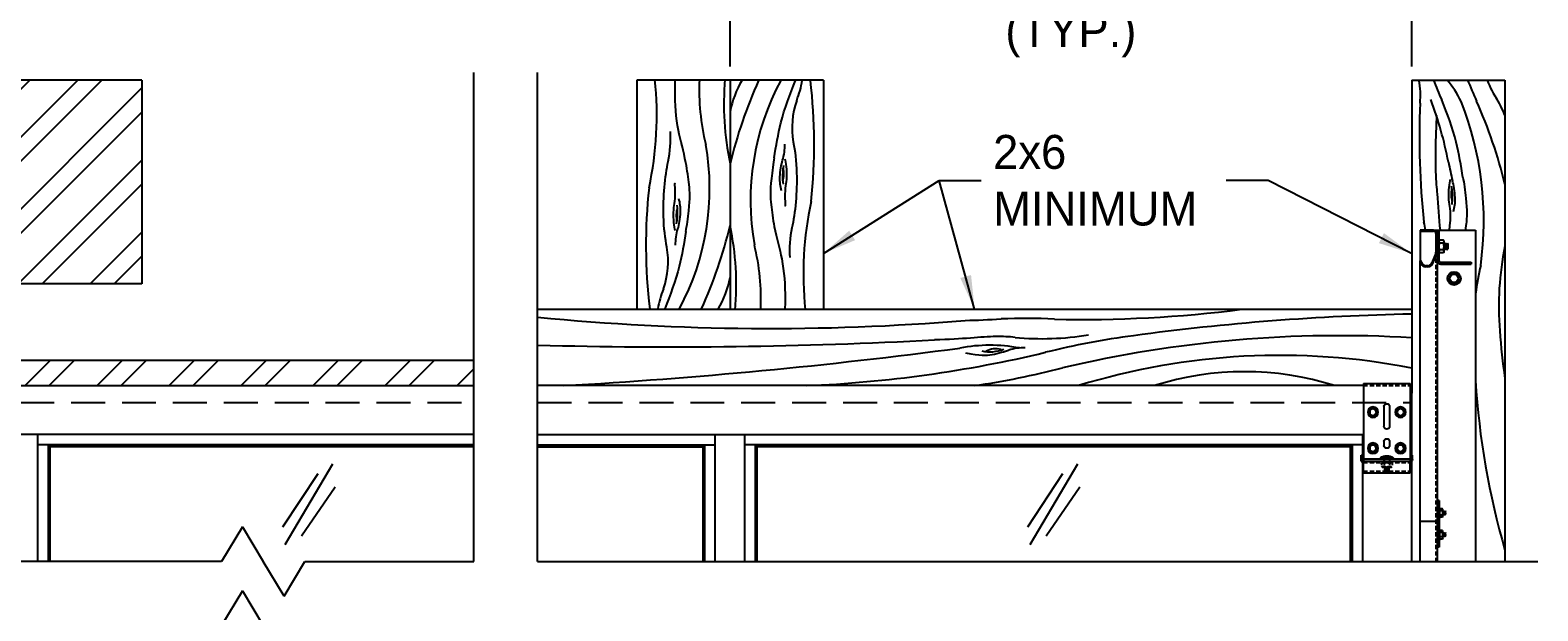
# Model space of a CAD drawing. Extents: x 541 to 3394, y 680 to 943.
# Drawn here: x 3123.3 to 3212.2, y 823.1 to 857.3 of the extents above; entities that cross this region are included whole.
import ezdxf

# ---------------------------------------------------------------- set-up
doc = ezdxf.new("R2010")
doc.units = 0
doc.header["$MEASUREMENT"] = 0
doc.linetypes.add('CENTER', pattern=[2, 1.25, -0.25, 0.25, -0.25])
doc.linetypes.add('HIDDEN', pattern=[0.375, 0.25, -0.125])
doc.layers.get('0').update_dxf_attribs({"linetype": 'CONTINUOUS'})
doc.layers.get('DEFPOINTS').update_dxf_attribs({"linetype": 'CONTINUOUS'})
for name, color, linetype in [('CENTERLINES', 5, 'CENTER'), ('HEAVY', 5, 'CONTINUOUS'), ('LIGHT', 1, 'CONTINUOUS'), ('MEDIUM', 2, 'CONTINUOUS'), ('RED', 1, 'CONTINUOUS'), ('SECTIONS', 2, 'CONTINUOUS'), ('SHAFT', 3, 'CONTINUOUS'), ('XLIGHT', 3, 'CONTINUOUS')]:
    doc.layers.add(name, color=color, linetype=linetype)
doc.dimstyles.get("Standard").update_dxf_attribs({"dimtxt": 2, "dimasz": 2, "dimexe": 0.7, "dimexo": 0.8, "dimgap": 0.7, "dimtad": 0, "dimtih": 1, "dimtoh": 1, "dimdec": 4, "dimzin": 0, "dimtxsty": 'STANDARD', "dimcen": 0.09, "dimazin": 3, "dimtfac": 1, "dimtdec": 4, "dimtofl": 0, "dimtmove": 0, "dimatfit": 3, "dimtolj": 1, "dimtzin": 0})

# ---------------------------------------------------------------- blocks, each defined once
blk = doc.blocks.new('*D4')
at = {"color": 0, "linetype": 'BYBLOCK'}
for p, q in [((3164.561, 855.174), (3164.561, 861.043)), ((3204.728, 855.174), (3204.728, 861.043)), ((3166.561, 860.343), (3170.611, 860.343)), ((3202.728, 860.343), (3198.678, 860.343))]:
    blk.add_line(p, q, dxfattribs=at)
for points in [[(3166.561, 860.676), (3166.561, 860.01), (3164.561, 860.343)], [(3202.728, 860.676), (3202.728, 860.01), (3204.728, 860.343)]]:
    blk.add_solid(points, dxfattribs=at)
at = {"layer": 'DEFPOINTS', "color": 0, "linetype": 'BYBLOCK'}
for p in [(3164.561, 860.343), (3164.561, 854.374), (3204.728, 854.374)]:
    blk.add_point(p, dxfattribs=at)
at = {"color": 0, "linetype": 'BYBLOCK', "insert": (3184.644, 860.343), "char_height": 2, "attachment_point": 5}
blk.add_mtext('\\A1;1/2 OF A WOOD\\PFRAMED OPENING\\P(TYP.)', dxfattribs=at)
blk = doc.blocks.new('*D7')
at = {"color": 0, "linetype": 'BYBLOCK'}
for p, q in [((3083.728, 854.975), (3083.728, 868.589)), ((3204.728, 855.174), (3204.728, 868.589)), ((3085.728, 867.889), (3122.893, 867.889)), ((3202.728, 867.889), (3165.626, 867.889))]:
    blk.add_line(p, q, dxfattribs=at)
for points in [[(3085.728, 868.223), (3085.728, 867.556), (3083.728, 867.889)], [(3202.728, 868.223), (3202.728, 867.556), (3204.728, 867.889)]]:
    blk.add_solid(points, dxfattribs=at)
at = {"layer": 'DEFPOINTS', "color": 0, "linetype": 'BYBLOCK'}
for p in [(3083.728, 867.889), (3083.728, 854.175), (3204.728, 854.374)]:
    blk.add_point(p, dxfattribs=at)
at = {"color": 0, "linetype": 'BYBLOCK', "insert": (3144.26, 867.889), "char_height": 2, "attachment_point": 5}
blk.add_mtext('\\A1;FINISHED OPENING WIDTH', dxfattribs=at)
blk = doc.blocks.new('A$C60CA6C77')
at = {"color": 2}
for p, q in [((1.14, 114.122), (1.02, 114.122)), ((1.14, 111.372), (1.02, 111.372))]:
    blk.add_line(p, q, dxfattribs=at)
at = {"layer": 'LIGHT', "color": 1}
for p, q in [((1.125, 129.412), (1.154, 129.463)), ((1.125, 128.756), (1.125, 129.412)), ((1.406, 129.463), (1.154, 129.463)), ((1.406, 129.273), (1.154, 129.273)), ((1.406, 128.895), (1.154, 128.895)), ((1.435, 129.412), (1.406, 129.463)), ((1.435, 128.756), (1.435, 129.412)), ((1.445, 129.272), (1.435, 129.258)), ((1.435, 129.104), (1.453, 128.931)), ((1.437, 128.931), (1.435, 128.951)), ((1.435, 128.928), (1.437, 128.931)), ((1.437, 128.931), (1.453, 128.931)), ((1.445, 129.272), (1.477, 128.897)), ((1.469, 129.238), (1.445, 129.272)), ((1.453, 128.931), (1.477, 128.897)), ((1.5, 128.931), (1.469, 129.238)), ((1.469, 129.238), (1.484, 129.238)), ((1.477, 128.897), (1.5, 128.931)), ((1.508, 129.272), (1.484, 129.238)), ((1.484, 129.238), (1.516, 128.931)), ((1.5, 128.931), (1.516, 128.931)), ((1.508, 129.272), (1.539, 128.897)), ((1.531, 129.238), (1.508, 129.272)), ((1.516, 128.931), (1.539, 128.897)), ((1.562, 128.931), (1.531, 129.238)), ((1.531, 129.238), (1.547, 129.238)), ((1.539, 128.897), (1.562, 128.931)), ((1.57, 129.272), (1.547, 129.238)), ((1.547, 129.238), (1.578, 128.931)), ((1.562, 128.931), (1.578, 128.931)), ((1.57, 129.272), (1.602, 128.897)), ((1.594, 129.238), (1.57, 129.272)), ((1.578, 128.931), (1.602, 128.897)), ((1.625, 128.931), (1.594, 129.238)), ((1.594, 129.238), (1.609, 129.238)), ((1.602, 128.897), (1.625, 128.931)), ((1.633, 129.272), (1.609, 129.238)), ((1.609, 129.238), (1.641, 128.931)), ((1.625, 128.931), (1.641, 128.931)), ((1.633, 129.272), (1.65, 129.062)), ((1.65, 129.246), (1.633, 129.272)), ((1.641, 128.931), (1.65, 128.917)), ((1.65, 129.246), (1.65, 128.917)), ((1.125, 128.756), (1.154, 128.705)), ((1.406, 128.705), (1.154, 128.705)), ((1.435, 128.756), (1.406, 128.705)), ((1.862, 127.479), (1.705, 127.206)), ((1.705, 127.206), (1.862, 126.932)), ((1.862, 127.479), (2.178, 127.479)), ((2.336, 127.206), (2.178, 127.479)), ((2.178, 126.932), (2.336, 127.206)), ((1.862, 126.932), (2.178, 126.932)), ((1.177, 113.7), (1.14, 113.7)), ((1.177, 113.075), (1.14, 113.075)), ((1.177, 113.075), (1.177, 113.7)), ((1.345, 113.64), (1.177, 113.64)), ((1.345, 113.513), (1.177, 113.513)), ((1.345, 113.261), (1.177, 113.261)), ((1.345, 113.135), (1.177, 113.135)), ((1.365, 113.606), (1.345, 113.64)), ((1.365, 113.168), (1.345, 113.135)), ((1.365, 113.168), (1.365, 113.606)), ((1.365, 113.504), (1.368, 113.512)), ((1.365, 113.409), (1.384, 113.296)), ((1.368, 113.296), (1.365, 113.318)), ((1.365, 113.288), (1.368, 113.296)), ((1.368, 113.512), (1.384, 113.478)), ((1.4, 113.262), (1.368, 113.512)), ((1.368, 113.296), (1.384, 113.296)), ((1.384, 113.478), (1.4, 113.478)), ((1.415, 113.296), (1.384, 113.478)), ((1.4, 113.262), (1.384, 113.296)), ((1.4, 113.478), (1.415, 113.512)), ((1.4, 113.478), (1.431, 113.296)), ((1.4, 113.262), (1.415, 113.296)), ((1.415, 113.512), (1.431, 113.478)), ((1.447, 113.262), (1.415, 113.512)), ((1.415, 113.296), (1.431, 113.296)), ((1.431, 113.478), (1.447, 113.478)), ((1.462, 113.296), (1.431, 113.478)), ((1.447, 113.262), (1.431, 113.296)), ((1.447, 113.478), (1.462, 113.512)), ((1.447, 113.478), (1.478, 113.296)), ((1.447, 113.262), (1.462, 113.296)), ((1.462, 113.512), (1.478, 113.478)), ((1.493, 113.262), (1.462, 113.512)), ((1.462, 113.296), (1.478, 113.296)), ((1.478, 113.478), (1.493, 113.478)), ((1.509, 113.296), (1.478, 113.478)), ((1.493, 113.262), (1.478, 113.296)), ((1.493, 113.478), (1.509, 113.512)), ((1.493, 113.478), (1.517, 113.342)), ((1.493, 113.262), (1.509, 113.296)), ((1.509, 113.512), (1.517, 113.495)), ((1.517, 113.45), (1.509, 113.512)), ((1.509, 113.296), (1.517, 113.296)), ((1.517, 113.296), (1.517, 113.495)), ((1.177, 112.418), (1.14, 112.418)), ((1.177, 111.793), (1.177, 112.418)), ((1.345, 112.358), (1.177, 112.358)), ((1.345, 112.232), (1.177, 112.232)), ((1.345, 111.98), (1.177, 111.98)), ((1.365, 112.325), (1.345, 112.358)), ((1.365, 111.887), (1.365, 112.325)), ((1.365, 112.223), (1.368, 112.231)), ((1.365, 112.128), (1.384, 112.015)), ((1.368, 112.015), (1.365, 112.037)), ((1.365, 112.007), (1.368, 112.015)), ((1.4, 111.981), (1.368, 112.231)), ((1.368, 112.231), (1.384, 112.197)), ((1.368, 112.015), (1.384, 112.015)), ((1.415, 112.015), (1.384, 112.197)), ((1.384, 112.197), (1.4, 112.197)), ((1.4, 111.981), (1.384, 112.015)), ((1.4, 112.197), (1.415, 112.231)), ((1.4, 112.197), (1.431, 112.015)), ((1.4, 111.981), (1.415, 112.015)), ((1.447, 111.981), (1.415, 112.231)), ((1.415, 112.231), (1.431, 112.197)), ((1.415, 112.015), (1.431, 112.015)), ((1.462, 112.015), (1.431, 112.197)), ((1.431, 112.197), (1.447, 112.197)), ((1.447, 111.981), (1.431, 112.015)), ((1.447, 112.197), (1.462, 112.231)), ((1.447, 112.197), (1.478, 112.015)), ((1.447, 111.981), (1.462, 112.015)), ((1.493, 111.981), (1.462, 112.231)), ((1.462, 112.231), (1.478, 112.197)), ((1.462, 112.015), (1.478, 112.015)), ((1.509, 112.015), (1.478, 112.197)), ((1.478, 112.197), (1.493, 112.197)), ((1.493, 111.981), (1.478, 112.015)), ((1.493, 112.197), (1.509, 112.231)), ((1.493, 112.197), (1.517, 112.06)), ((1.493, 111.981), (1.509, 112.015)), ((1.517, 112.168), (1.509, 112.231)), ((1.509, 112.231), (1.517, 112.214)), ((1.509, 112.015), (1.517, 112.015)), ((1.517, 112.015), (1.517, 112.214)), ((1.177, 111.793), (1.14, 111.793)), ((1.345, 111.853), (1.177, 111.853)), ((1.365, 111.887), (1.345, 111.853))]:
    blk.add_line(p, q, dxfattribs=at)
for radius in [0.391, 0.273, 0.241]:
    blk.add_circle((2.02, 127.206), radius, dxfattribs=at)
for centre, radius, start, end in [((1.541, 129.428), 0.416, 182.12184, 201.72471), ((1.752, 129.084), 0.627, 162.42253, 197.57747), ((1.541, 128.741), 0.416, 158.27529, 177.87816), ((1.019, 129.428), 0.416, 338.27529, 357.87816), ((0.808, 129.084), 0.627, 342.42253, 17.57747), ((1.019, 128.741), 0.416, 2.12184, 21.72471), ((1.087, 113.616), 0.277, 338.27529, 357.87816), ((0.933, 113.385), 0.432, 343.30599, 17.29197), ((1.087, 113.158), 0.277, 2.12184, 21.72471), ((1.087, 112.335), 0.277, 338.27529, 357.87816), ((0.933, 112.104), 0.432, 343.30599, 17.29197), ((1.087, 111.877), 0.277, 2.12184, 21.72471)]:
    blk.add_arc(centre, radius, start, end, dxfattribs=at)
at = {"layer": 'RED', "color": 1, "linetype": 'HIDDEN'}
blk.add_line((0.954, 128.753), (0.954, 110.527), dxfattribs=at)
at = {"layer": 'SHAFT', "color": 5}
for p, q in [((0.02, 130.046), (0.02, 129.98)), ((0.816, 130.046), (0.02, 130.046)), ((0.02, 129.98), (0.816, 129.98)), ((0.022, 129.98), (0.022, 128.24)), ((0.954, 129.842), (0.954, 128.752)), ((1.02, 129.842), (1.02, 128.753)), ((0.061, 128.256), (0, 128.231)), ((0, 128.231), (0.056, 128.092)), ((0, 128.231), (0, 110.527)), ((0.117, 128.117), (0.061, 128.256)), ((0.47, 127.954), (0.359, 127.954)), ((0.941, 128.685), (0.712, 128.117)), ((0.773, 128.092), (1.002, 128.66)), ((1.02, 128.753), (1.02, 110.527)), ((0.47, 127.888), (0.359, 127.888)), ((1.02, 112.888), (0, 112.888))]:
    blk.add_line(p, q, dxfattribs=at)
at = {"layer": 'SHAFT', "color": 2}
for p, q in [((0.916, 130.046), (0.916, 130.02)), ((0.916, 130.046), (3.291, 130.046)), ((3.291, 130.046), (3.291, 110.527)), ((1.02, 114.122), (1.02, 111.372)), ((1.14, 114.122), (1.14, 111.372))]:
    blk.add_line(p, q, dxfattribs=at)
at = {"layer": 'SHAFT', "color": 3}
for p, q in [((1.02, 130.046), (1.02, 128.255)), ((1.022, 130.046), (1.125, 130.046)), ((1.125, 130.046), (1.125, 128.255)), ((1.229, 128.151), (3.02, 128.151)), ((1.229, 128.046), (3.02, 128.046)), ((3.02, 128.151), (3.02, 128.046))]:
    blk.add_line(p, q, dxfattribs=at)
at = {"layer": 'SHAFT', "color": 5}
for centre, radius, start, end in [((0.816, 129.842), 0.204, 0, 90), ((0.816, 129.842), 0.138, 0, 90), ((0.359, 128.215), 0.327, 202, 270), ((0.359, 128.215), 0.261, 202, 270), ((0.47, 128.215), 0.261, 270, 338), ((0.47, 128.215), 0.327, 270, 338), ((0.775, 128.753), 0.179, 338, 0), ((0.775, 128.753), 0.245, 338, 360)]:
    blk.add_arc(centre, radius, start, end, dxfattribs=at)
at = {"layer": 'SHAFT', "color": 3}
for radius in [0.209, 0.105]:
    blk.add_arc((1.229, 128.255), radius, 180, 270, dxfattribs=at)
blk = doc.blocks.new('A$C6044527D')
h = blk.add_hatch()
h.set_pattern_fill('ANSI32', scale=8, style=0)
h.set_pattern_definition([(45, (-3076.703, -715.4857), (-2.1213203, 2.1213203), []), (45, (-3075.2887, -715.4857), (-2.1213203, 2.1213203), [])])
h.paths.add_polyline_path([(39.191, 138.888), (39.191, 126.888), (53.191, 126.888), (53.191, 138.888)])
h = blk.add_hatch()
h.set_pattern_fill('ANSI32', scale=8, style=0)
h.set_pattern_definition([(45, (-3103.1818, -756.8592), (-2.1213203, 2.1213203), []), (45, (-3101.7676, -756.8592), (-2.1213203, 2.1213203), [])])
h.paths.add_polyline_path([(7.025, 122.388), (7.025, 121.011), (8.837, 121.011), (8.837, 120.888), (9.837, 120.888), (9.837, 121.011), (12.587, 121.011), (12.587, 120.888), (72.756, 120.888), (72.756, 122.388)])
at = {"color": 7}
for p, q in [((53.191, 138.888), (39.191, 138.888)), ((93.358, 138.888), (82.358, 138.888)), ((82.358, 138.888), (82.358, 125.388)), ((87.858, 138.888), (87.858, 125.388)), ((93.358, 138.888), (93.358, 125.388)), ((128.025, 138.888), (133.525, 138.888)), ((128.025, 138.888), (128.025, 120.449)), ((53.191, 126.888), (39.191, 126.888))]:
    blk.add_line(p, q, dxfattribs=at)
for centre, radius, start, end in [((63.347, 136.817), 20.192, 347.76593, 5.95623), ((99.571, 138.314), 13.534, 177.4664, 193.75638), ((104.395, 137.462), 16.902, 174.99418, 191.92489), ((93.567, 135.926), 5.813, 149.35841, 169.14929), ((115.28, 127.299), 28.219, 155.806, 166.3479), ((104.006, 131.789), 14.944, 151.74021, 190.05027), ((86.45, 139.832), 5.748, 338.12989, 350.30403), ((61.568, 135.111), 31.25, 353.80333, 6.89703), ((123.823, 137.978), 4.719, 354.45782, 11.12504), ((198.196, 166.222), 74.105, 201.64463, 202.62586), ((125.106, 134.711), 6.525, 26.60451, 39.8069), ((254.375, 190.4), 133.403, 202.71424, 203.29164), ((138.43, 141.245), 6.411, 201.56985, 213.84861), ((108.002, 129.786), 22.594, 10.87958, 20.61446), ((129.025, 135.226), 4.759, 18.9714, 34.27545), ((96.416, 136.071), 4.906, 160.72372, 189.77061), ((175.52, 135.548), 47.041, 177.59463, 186.12921), ((113.131, 130.61), 19.144, 352.06464, 21.52042), ((106.103, 126.086), 28.219, 13.6521, 24.194), ((77.337, 135.475), 7.017, 348.67123, 3.06186), ((71.711, 132.488), 14.944, 331.74021, 10.05027), ((87.802, 135.103), 3.291, 343.32914, 0.2379), ((94.487, 133.199), 3.534, 169.33682, 187.10411), ((89.691, 133.363), 1.338, 341.82989, 14.2699), ((217.085, 152.316), 88.795, 191.871, 192.60019), ((114.148, 129.165), 31.25, 173.80333, 186.89703), ((131.692, 132.149), 1.338, 165.7301, 198.17011), ((126.896, 131.986), 3.534, 352.89589, 10.66318), ((81.229, 131.077), 3.534, 349.33682, 7.10411), ((112.369, 127.459), 20.192, 167.76593, 185.95623), ((86.026, 130.914), 1.338, 161.82989, 194.2699), ((87.915, 129.173), 3.291, 163.32914, 180.2379), ((60.437, 136.977), 28.219, 335.806, 346.3479), ((71.321, 126.815), 16.902, 354.99418, 11.92489), ((98.379, 128.802), 7.017, 168.67123, 183.06186), ((109.014, 126.246), 20.192, 10.84665, 12.23407), ((79.301, 128.205), 4.906, 340.72372, 9.77061), ((76.145, 125.962), 13.534, 357.4664, 13.75638), ((150.062, 125.601), 16.902, 168.07511, 185.00582), ((145.238, 124.749), 13.534, 166.24362, 173.41046), ((82.149, 128.351), 5.813, 329.35841, 349.14929), ((89.266, 124.444), 5.748, 158.12989, 170.30403), ((108.57, 198.947), 74.164, 268.76575, 277.3246), ((90.205, 264.192), 139.937, 264.38719, 274.71705), ((100.317, 184.24), 59.528, 271.34318, 273.38496), ((105.245, 93.598), 31.25, 86.83082, 92.59089), ((130.956, -19.032), 144.164, 91.16521, 97.70447), ((84.289, 417.148), 293.977, 268.48525, 273.04489), ((106.248, 140.535), 16.88, 264.56911, 279.2881), ((117.962, 76.189), 48.061, 97.57211, 103.86009), ((123.768, 52.684), 71.148, 86.5697, 103.26197), ((162.972, 125.864), 29.799, 183.3428, 188.80269), ((60.362, 431.678), 311.293, 273.25579, 277.57446), ((89.276, 194.613), 73.789, 272.39426, 283.45846), ((103.162, 113.693), 9.573, 79.49443, 100.6328), ((103.156, 125.066), 2.186, 257.74518, 292.33698), ((103.523, 121.968), 1.093, 73.89289, 122.35218), ((105.237, 119.832), 3.291, 89.7621, 106.67086), ((120.261, 82.291), 40.381, 78.91452, 107.09605), ((95.063, 169.965), 49.601, 278.33695, 284.45673), ((118.173, 104.132), 17.578, 72.41649, 107.58351), ((176.69, 123.823), 44.975, 183.36139, 196.3063)]:
    blk.add_arc(centre, radius, start, end, dxfattribs=at)
for points, knots in [([(85.259, 129.975), (85.308, 130.252), (85.522, 131.817), (85.474, 132.527), (85.231, 134.353), (84.717, 136.022), (84.599, 137.634), (84.62, 138.713), (84.643, 138.912)], [0.538114, 0.538114, 0.538114, 0.538114, 1.312351, 2.823541, 4.068814, 6.082626, 8.512173, 9.086518, 9.086518, 9.086518, 9.086518]), ([(90.457, 134.302), (90.57, 134.999), (90.823, 136.564), (91.383, 138.046), (91.712, 138.864)], [0, 0, 0, 0, 2.111829, 4.745006, 4.745006, 4.745006, 4.745006]), ([(131.049, 133.151), (130.937, 133.847), (130.684, 135.413), (130.123, 136.895), (129.795, 137.713)], [0, 0, 0, 0, 2.111829, 4.745006, 4.745006, 4.745006, 4.745006]), ([(129.479, 136.801), (129.371, 133.464), (129.547, 132.369), (129.621, 130.74), (129.701, 130.046)], [1.305331, 1.305331, 1.305331, 1.305331, 3.235464, 5.010255, 5.010255, 5.010255, 5.010255]), ([(91.581, 135.239), (91.684, 134.716), (91.878, 133.269), (91.704, 131.012), (91.499, 130.18)], [1.305331, 1.305331, 1.305331, 1.305331, 3.235464, 6.037137, 6.037137, 6.037137, 6.037137]), ([(90.457, 134.302), (90.408, 134.025), (90.194, 132.46), (90.243, 131.749), (90.485, 129.923), (91, 128.254), (91.117, 126.642), (91.096, 125.563), (91.074, 125.364)], [0.538114, 0.538114, 0.538114, 0.538114, 1.312351, 2.823541, 4.068814, 6.082626, 8.512173, 9.086518, 9.086518, 9.086518, 9.086518]), ([(91.082, 134.243), (91.154, 134.075), (91.256, 132.792), (91.04, 132.635), (91.116, 131.363), (91.116, 131.502)], [2.134544, 2.134544, 2.134544, 2.134544, 3.079509, 4.356892, 4.773987, 4.773987, 4.773987, 4.773987]), ([(84.136, 129.038), (84.032, 129.561), (83.839, 131.008), (84.012, 133.265), (84.217, 134.096)], [1.305331, 1.305331, 1.305331, 1.305331, 3.235464, 6.037137, 6.037137, 6.037137, 6.037137]), ([(90.895, 132.359), (90.826, 132.63), (90.74, 133.066), (90.881, 133.944), (90.954, 134.159)], [0, 0, 0, 0, 0.838498, 1.638959, 1.638959, 1.638959, 1.638959]), ([(84.634, 130.033), (84.563, 130.201), (84.46, 131.485), (84.677, 131.641), (84.6, 132.913), (84.6, 132.774)], [2.134544, 2.134544, 2.134544, 2.134544, 3.079509, 4.356892, 4.773987, 4.773987, 4.773987, 4.773987]), ([(130.3, 133.03), (130.229, 132.862), (130.127, 131.579), (130.326, 131.434), (130.282, 130.441), (130.233, 130.046)], [2.134544, 2.134544, 2.134544, 2.134544, 3.079509, 4.356892, 4.568853, 4.568853, 4.568853, 4.568853]), ([(130.488, 131.146), (130.557, 131.417), (130.643, 131.853), (130.502, 132.731), (130.429, 132.946)], [0, 0, 0, 0, 0.838498, 1.638959, 1.638959, 1.638959, 1.638959]), ([(131.049, 133.151), (131.098, 132.873), (131.313, 131.308), (131.277, 130.788), (131.208, 130.208), (131.196, 130.108)], [0.538114, 0.538114, 0.538114, 0.538114, 1.312351, 2.823541, 3.123209, 3.123209, 3.123209, 3.123209]), ([(84.821, 131.917), (84.89, 131.647), (84.976, 131.21), (84.835, 130.332), (84.762, 130.117)], [0, 0, 0, 0, 0.838498, 1.638959, 1.638959, 1.638959, 1.638959]), ([(85.259, 129.975), (85.146, 129.278), (84.893, 127.712), (84.333, 126.23), (84.004, 125.412)], [0, 0, 0, 0, 2.111829, 4.745006, 4.745006, 4.745006, 4.745006]), ([(104.65, 123.731), (104.281, 123.767), (103.141, 123.832), (101.587, 123.617), (99.905, 123.587)], [2.187183, 2.187183, 2.187183, 2.187183, 3.235464, 5.565763, 5.565763, 5.565763, 5.565763]), ([(101.736, 122.813), (102.629, 122.658), (103.212, 122.658), (104.078, 122.911), (104.293, 122.984)], [0, 0, 0, 0, 0.838498, 1.638959, 1.638959, 1.638959, 1.638959])]:
    blk.add_open_spline(points, degree=3, knots=knots, dxfattribs=at)
at = {"layer": 'SECTIONS', "color": 7, "ltscale": 16}
for p, q in [((133.525, 138.888), (133.525, 110.527)), ((76.518, 125.388), (128.025, 125.388))]:
    blk.add_line(p, q, dxfattribs=at)
at = {"layer": 'SHAFT', "color": 7, "linetype": 'CONTINUOUS', "ltscale": 8}
for p, q in [((53.191, 138.888), (53.191, 126.888)), ((7.025, 122.388), (72.756, 122.388))]:
    blk.add_line(p, q, dxfattribs=at)
at = {"layer": 'SHAFT', "color": 7, "linetype": 'HIDDEN', "ltscale": 8}
for p, q in [((7.025, 119.888), (72.756, 119.888)), ((76.518, 119.888), (128.025, 119.888))]:
    blk.add_line(p, q, dxfattribs=at)
blk = doc.blocks.new('A$C7B666D18')
at = {"layer": 'CENTERLINES', "color": 1, "linetype": 'CONTINUOUS'}
for p, q in [((70.165, 112.463), (70.165, 141.26)), ((73.927, 112.463), (73.927, 141.26)), ((56.527, 114.503), (55.298, 112.463)), ((56.527, 114.503), (57.755, 112.463)), ((55.298, 112.463), (0, 112.463)), ((58.984, 110.422), (57.755, 112.463)), ((58.984, 110.422), (60.212, 112.463)), ((60.212, 112.463), (70.165, 112.463)), ((73.927, 112.463), (132.87, 112.463)), ((56.527, 110.741), (55.298, 108.7)), ((56.527, 110.741), (57.755, 108.7))]:
    blk.add_line(p, q, dxfattribs=at)
blk = doc.blocks.new('A$C23422A5C')
at = {"layer": 'HEAVY', "color": 2}
for p, q in [((2.891, 5.25), (0.141, 5.25)), ((0.141, 5.25), (0.141, 0.687)), ((2.891, 5.25), (2.891, 0.687)), ((1.344, 3.891), (1.344, 2.734)), ((1.688, 3.891), (1.688, 2.734)), ((1.344, 1.828), (1.344, 1.609)), ((1.688, 1.828), (1.688, 1.609)), ((0.094, 1.031), (0, 1.031)), ((0, 0.781), (0, 1.031)), ((0.094, 0.75), (0.094, 1.031)), ((2.938, 0.75), (2.938, 1.031)), ((3.031, 1.031), (2.938, 1.031)), ((3.031, 0.781), (3.031, 1.031)), ((2.891, 0.81), (0.141, 0.81)), ((2.891, 0.687), (0.141, 0.687)), ((0.141, 0), (0.141, 0.594)), ((2.875, 0.687), (0.156, 0.687)), ((2.875, 0.687), (0.156, 0.687)), ((2.891, 0.594), (2.891, 0.689)), ((2.891, 0), (2.891, 0.594)), ((2.891, 0), (0.141, 0))]:
    blk.add_line(p, q, dxfattribs=at)
at = {"layer": 'HEAVY', "color": 7}
blk.add_line((0.141, 0.594), (0.141, 0.689), dxfattribs=at)
at = {"layer": 'HEAVY', "color": 1, "linetype": 'CONTINUOUS'}
for p, q in [((1.891, 0.873), (1.141, 0.873)), ((1.141, 0.873), (1.141, 0.81)), ((1.891, 0.81), (1.141, 0.81)), ((1.891, 0.81), (1.141, 0.81)), ((1.891, 0.873), (1.891, 0.81))]:
    blk.add_line(p, q, dxfattribs=at)
at = {"layer": 'HEAVY', "color": 1, "linetype": 'HIDDEN', "ltscale": 0.5}
for p, q in [((1.359, 0.81), (1.359, 0.594)), ((1.672, 0.81), (1.672, 0.594))]:
    blk.add_line(p, q, dxfattribs=at)
at = {"layer": 'HEAVY', "color": 2}
for centre, radius, start, end in [((1.516, 3.891), 0.172, 0, 180), ((1.516, 2.734), 0.172, 180, 0), ((1.516, 1.828), 0.172, 0, 180), ((1.516, 1.609), 0.172, 180, 0), ((0.188, 0.781), 0.188, 180, 270), ((0.156, 0.75), 0.0625, 180, 270), ((2.844, 0.781), 0.188, 270, 0), ((2.875, 0.75), 0.0625, 270, 0)]:
    blk.add_arc(centre, radius, start, end, dxfattribs=at)
at = {"layer": 'HEAVY', "color": 1, "linetype": 'CONTINUOUS'}
blk.add_arc((1.516, 0.373), 0.625, 53.1301, 126.8699, dxfattribs=at)
at = {"layer": 'LIGHT', "color": 1}
for p, q in [((0.577, 3.781), (0.451, 3.562)), ((0.451, 3.562), (0.577, 3.344)), ((0.577, 3.781), (0.829, 3.781)), ((0.956, 3.562), (0.829, 3.781)), ((0.829, 3.344), (0.956, 3.562)), ((2.202, 3.781), (2.076, 3.562)), ((2.076, 3.562), (2.202, 3.344)), ((2.202, 3.781), (2.454, 3.781)), ((2.581, 3.562), (2.454, 3.781)), ((2.454, 3.344), (2.581, 3.562)), ((0.577, 3.344), (0.829, 3.344)), ((2.202, 3.344), (2.454, 3.344)), ((0.577, 1.656), (0.451, 1.437)), ((0.451, 1.437), (0.577, 1.219)), ((0.577, 1.656), (0.829, 1.656)), ((0.577, 1.219), (0.829, 1.219)), ((0.956, 1.437), (0.829, 1.656)), ((0.829, 1.219), (0.956, 1.437)), ((2.202, 1.656), (2.076, 1.437)), ((2.076, 1.437), (2.202, 1.219)), ((2.202, 1.656), (2.454, 1.656)), ((2.202, 1.219), (2.454, 1.219)), ((2.581, 1.437), (2.454, 1.656)), ((2.454, 1.219), (2.581, 1.437))]:
    blk.add_line(p, q, dxfattribs=at)
at = {"layer": 'LIGHT', "color": 1, "linetype": 'HIDDEN', "ltscale": 0.5}
for p, q in [((1.242, 0.594), (1.2, 0.569)), ((1.2, 0.569), (1.2, 0.359)), ((1.242, 0.335), (1.2, 0.359)), ((1.789, 0.594), (1.242, 0.594)), ((1.789, 0.335), (1.242, 0.335)), ((1.358, 0.569), (1.358, 0.359)), ((1.359, 0.328), (1.369, 0.335)), ((1.359, 0.328), (1.672, 0.297)), ((1.393, 0.305), (1.359, 0.328)), ((1.359, 0.265), (1.393, 0.289)), ((1.359, 0.265), (1.393, 0.289)), ((1.359, 0.265), (1.672, 0.234)), ((1.393, 0.242), (1.359, 0.265)), ((1.359, 0.203), (1.393, 0.226)), ((1.359, 0.203), (1.393, 0.226)), ((1.359, 0.203), (1.672, 0.172)), ((1.393, 0.18), (1.359, 0.203)), ((1.359, 0.14), (1.393, 0.164)), ((1.359, 0.14), (1.393, 0.164)), ((1.359, 0.14), (1.672, 0.109)), ((1.393, 0.117), (1.359, 0.14)), ((1.359, 0.078), (1.393, 0.101)), ((1.359, 0.078), (1.393, 0.101)), ((1.359, 0.078), (1.534, 0.06)), ((1.385, 0.06), (1.359, 0.078)), ((1.385, 0.06), (1.652, 0.06)), ((1.638, 0.273), (1.393, 0.305)), ((1.638, 0.273), (1.393, 0.305)), ((1.393, 0.305), (1.393, 0.289)), ((1.393, 0.305), (1.393, 0.289)), ((1.393, 0.289), (1.638, 0.258)), ((1.393, 0.289), (1.638, 0.258)), ((1.638, 0.211), (1.393, 0.242)), ((1.638, 0.211), (1.393, 0.242)), ((1.393, 0.242), (1.393, 0.226)), ((1.393, 0.242), (1.393, 0.226)), ((1.393, 0.226), (1.638, 0.195)), ((1.393, 0.226), (1.638, 0.195)), ((1.638, 0.148), (1.393, 0.18)), ((1.638, 0.148), (1.393, 0.18)), ((1.393, 0.18), (1.393, 0.164)), ((1.393, 0.18), (1.393, 0.164)), ((1.393, 0.164), (1.638, 0.133)), ((1.393, 0.164), (1.638, 0.133)), ((1.638, 0.086), (1.393, 0.117)), ((1.638, 0.086), (1.393, 0.117)), ((1.393, 0.117), (1.393, 0.101)), ((1.393, 0.117), (1.393, 0.101)), ((1.393, 0.101), (1.638, 0.07)), ((1.393, 0.101), (1.638, 0.07)), ((1.521, 0.335), (1.638, 0.32)), ((1.638, 0.336), (1.638, 0.32)), ((1.638, 0.335), (1.638, 0.32)), ((1.638, 0.32), (1.672, 0.297)), ((1.638, 0.32), (1.672, 0.297)), ((1.672, 0.297), (1.638, 0.273)), ((1.672, 0.297), (1.638, 0.273)), ((1.638, 0.273), (1.638, 0.258)), ((1.638, 0.273), (1.638, 0.258)), ((1.638, 0.258), (1.672, 0.234)), ((1.638, 0.258), (1.672, 0.234)), ((1.672, 0.234), (1.638, 0.211)), ((1.672, 0.234), (1.638, 0.211)), ((1.638, 0.211), (1.638, 0.195)), ((1.638, 0.211), (1.638, 0.195)), ((1.638, 0.195), (1.672, 0.172)), ((1.638, 0.195), (1.672, 0.172)), ((1.672, 0.172), (1.638, 0.148)), ((1.672, 0.172), (1.638, 0.148)), ((1.638, 0.148), (1.638, 0.133)), ((1.638, 0.148), (1.638, 0.133)), ((1.638, 0.133), (1.672, 0.109)), ((1.638, 0.133), (1.672, 0.109)), ((1.672, 0.109), (1.638, 0.086)), ((1.672, 0.109), (1.638, 0.086)), ((1.638, 0.086), (1.638, 0.07)), ((1.638, 0.086), (1.638, 0.07)), ((1.638, 0.07), (1.652, 0.06)), ((1.638, 0.07), (1.652, 0.06)), ((1.674, 0.569), (1.674, 0.359)), ((1.789, 0.594), (1.831, 0.569)), ((1.789, 0.335), (1.831, 0.359)), ((1.831, 0.569), (1.831, 0.359))]:
    blk.add_line(p, q, dxfattribs=at)
at = {"layer": 'LIGHT', "color": 1}
for centre, radius in [((0.703, 3.562), 0.312), ((0.703, 3.562), 0.219), ((0.703, 3.562), 0.193), ((2.328, 3.562), 0.312), ((2.328, 3.562), 0.219), ((2.328, 3.562), 0.193), ((0.703, 1.437), 0.312), ((0.703, 1.437), 0.219), ((0.703, 1.437), 0.193), ((2.328, 1.437), 0.312), ((2.328, 1.437), 0.219), ((2.328, 1.437), 0.193)]:
    blk.add_circle(centre, radius, dxfattribs=at)
at = {"layer": 'LIGHT', "color": 1, "linetype": 'HIDDEN', "ltscale": 0.5}
for centre, radius, start, end in [((1.23, 0.247), 0.347, 68.27529, 87.87816), ((1.23, 0.682), 0.347, 272.12184, 291.72471), ((1.518, 0.054), 0.54, 73.30599, 107.29197), ((1.518, 0.875), 0.54, 252.70803, 286.69401), ((1.802, 0.247), 0.347, 92.12184, 111.72471), ((1.802, 0.682), 0.347, 248.27529, 267.87816)]:
    blk.add_arc(centre, radius, start, end, dxfattribs=at)
at = {"layer": 'MEDIUM', "color": 1}
for p, q in [((1.344, 0.81), (1.344, 0.687)), ((1.688, 0.81), (1.688, 0.687))]:
    blk.add_line(p, q, dxfattribs=at)
at = {"layer": 'RED', "color": 1, "linetype": 'HIDDEN'}
for p, q in [((2.891, 5.127), (0.141, 5.127)), ((2.891, 0.594), (0.141, 0.594)), ((2.891, 0.094), (0.141, 0.094)), ((0.484, 0.687), (0.484, 0.594)), ((0.797, 0.687), (0.797, 0.594)), ((2.234, 0.687), (2.234, 0.594)), ((2.547, 0.687), (2.547, 0.594))]:
    blk.add_line(p, q, dxfattribs=at)
blk = doc.blocks.new('A$C4B1C1075')
at = {"color": 9}
for p, q in [((66.778, 20.757), (41.089, 20.757)), ((41.707, 13.889), (41.707, 20.757)), ((70.54, 20.757), (81.005, 20.757)), ((80.387, 13.889), (80.387, 20.757)), ((119.172, 20.757), (82.755, 20.757)), ((83.373, 13.889), (83.373, 20.757)), ((118.554, 13.889), (118.554, 20.757))]:
    blk.add_line(p, q, dxfattribs=at)
at = {"color": 1}
for p, q in [((66.778, 20.655), (41.707, 20.655)), ((41.809, 13.889), (41.809, 20.655)), ((70.54, 20.655), (80.387, 20.655)), ((80.285, 13.889), (80.285, 20.655)), ((118.554, 20.655), (83.373, 20.655)), ((83.475, 13.889), (83.475, 20.655)), ((118.452, 13.889), (118.452, 20.655))]:
    blk.add_line(p, q, dxfattribs=at)
at = {"color": 4}
for p, q in [((55.668, 14.9), (58.474, 19.643)), ((99.56, 14.9), (102.367, 19.643)), ((55.529, 15.929), (57.601, 19.066)), ((99.421, 15.929), (101.494, 19.066)), ((56.624, 15.407), (58.604, 18.289)), ((100.516, 15.407), (102.497, 18.289))]:
    blk.add_line(p, q, dxfattribs=at)
at = {"layer": 'XLIGHT', "color": 33}
for p, q in [((6.609, 24.25), (66.778, 24.25)), ((119.203, 24.25), (70.54, 24.25)), ((122.047, 24.25), (121.953, 24.25)), ((122.047, 20.154), (122.047, 24.25)), ((66.778, 21.375), (6.609, 21.375)), ((41.089, 13.889), (41.089, 21.375)), ((70.54, 21.375), (119.203, 21.375)), ((81.005, 13.889), (81.005, 21.375)), ((82.755, 13.889), (82.755, 21.375)), ((119.172, 19.831), (119.172, 21.375)), ((119.172, 13.889), (119.172, 19.734)), ((122.047, 13.889), (122.047, 19.78))]:
    blk.add_line(p, q, dxfattribs=at)
at = {"xscale": -1}
blk.add_blockref('A$C23422A5C', (122.094, 19.123), dxfattribs=at)

msp = doc.modelspace()

# ---------------------------------------------------------------- block references
for name, p in [('A$C7B666D18', (3079.29384, 713.54971)), ('A$C6044527D', (3076.70289, 715.48571)), ('A$C60CA6C77', (3205.20522, 715.48571)), ('A$C4B1C1075', (3082.6808, 812.1239))]:
    msp.add_blockref(name, p)

# ---------------------------------------------------------------- texts
at = {"color": 1, "insert": (3180.06177, 848.45873), "char_height": 2, "attachment_point": 4}
msp.add_mtext('2x6\\PMINIMUM', dxfattribs=at)

# ---------------------------------------------------------------- dimensions: what is measured, and where the dimension line sits
at = {"color": 1}
for base, p2, text, picture, middle in [((3083.72767, 867.88947), (3083.72767, 854.17467), 'FINISHED OPENING WIDTH', '*D7', (3144.25954, 867.88947)), ((3164.561, 860.34308), (3164.561, 854.3739), '1/2 OF A WOOD\\PFRAMED OPENING\\P(TYP.)', '*D4', (3184.64434, 860.34308))]:
    dim = msp.add_linear_dim(base=base, p1=(3204.72767, 854.3739), p2=p2, text=text, dimstyle='STANDARD', override={"dimexo": 0.8}, dxfattribs=at)
    dim.commit()
    dim.dimension.update_dxf_attribs({"geometry": picture, "text_midpoint": middle, "dimtype": 160})

# ---------------------------------------------------------------- leaders
at = {"color": 1, "annotation_type": 0, "has_hookline": 1, "hookline_direction": 0, "text_width": 12}
msp.add_leader([(3170.061, 844.15429), (3176.89061, 848.45873), (3179.36177, 848.45873)], dimstyle='STANDARD', dxfattribs=at)
at = {"color": 1}
for points in [[(3178.97442, 840.8739), (3176.89061, 848.45873), (3179.36177, 848.45873)], [(3204.72767, 844.15429), (3196.2696, 848.45873), (3193.79844, 848.45873)]]:
    msp.add_leader(points, dimstyle='STANDARD', dxfattribs=at)

doc.saveas('drawing.dxf')
